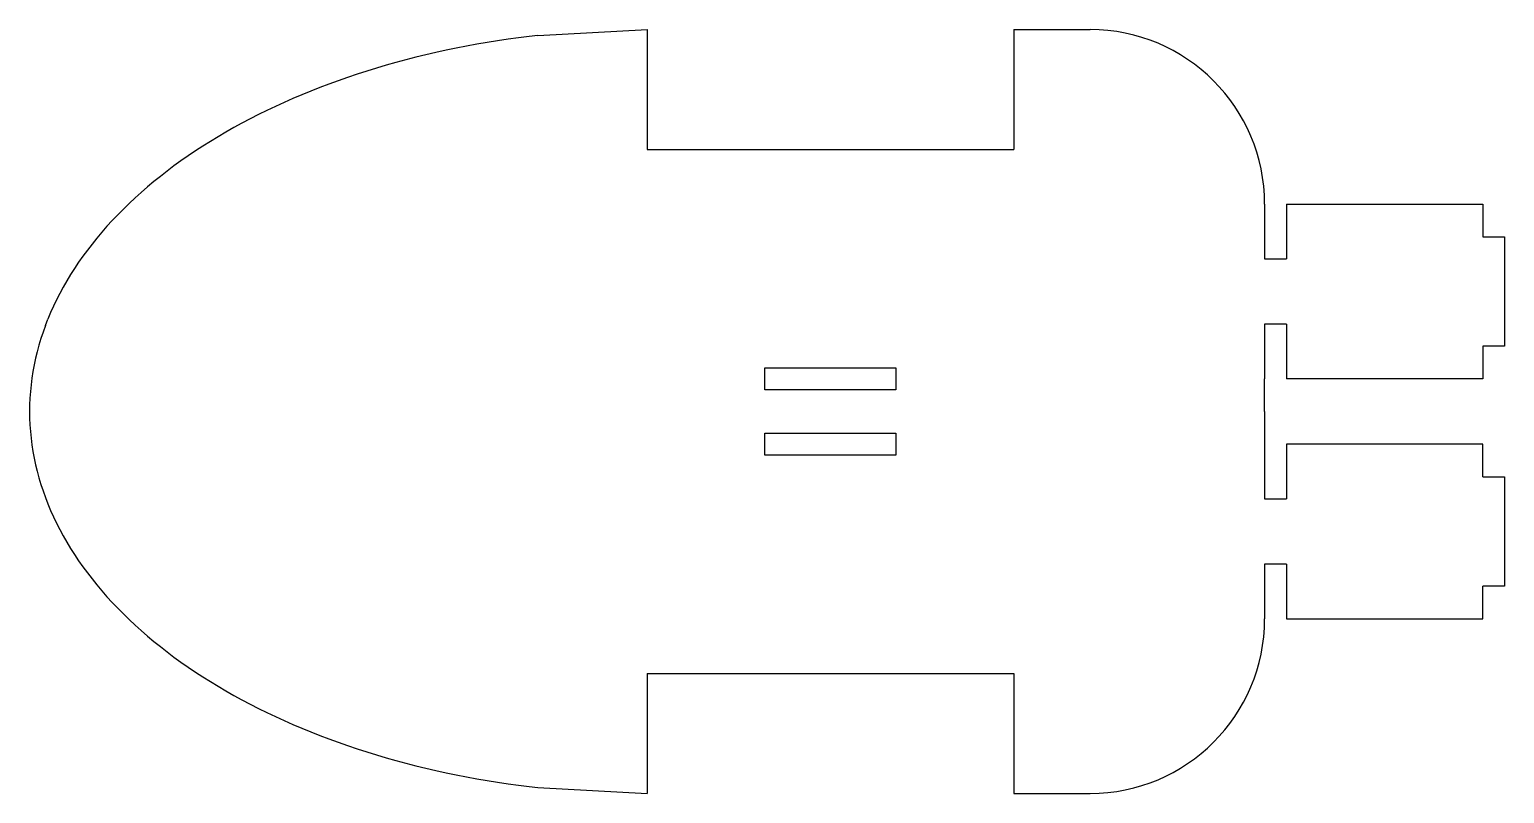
# Model space of a CAD drawing. Extents: x 0 to 67.6, y 0 to 35.
import ezdxf

# ---------------------------------------------------------------- set-up
doc = ezdxf.new("R2010")
doc.units = 0
doc.layers.add('Layer0', color=7, linetype='CONTINUOUS')

msp = doc.modelspace()

# ---------------------------------------------------------------- linework, layer by layer
at = {"layer": 'Layer0', "color": 8, "linetype": 'CONTINUOUS'}
for p, q in [((21.946, 34.551), (21.465, 34.48)), ((22.428, 34.618), (21.946, 34.551)), ((22.912, 34.678), (22.428, 34.618)), ((23.315, 34.725), (22.912, 34.678)), ((23.315, 34.725), (28.315, 35)), ((28.315, 35), (28.315, 29.5)), ((45.13, 35), (48.63, 35)), ((45.13, 35), (45.13, 29.5)), ((18.168, 33.838), (17.708, 33.726)), ((18.631, 33.945), (18.168, 33.838)), ((19.097, 34.047), (18.631, 33.945)), ((19.565, 34.143), (19.097, 34.047)), ((20.036, 34.235), (19.565, 34.143)), ((20.51, 34.322), (20.036, 34.235)), ((20.987, 34.404), (20.51, 34.322)), ((21.465, 34.48), (20.987, 34.404)), ((15.903, 33.229), (15.46, 33.093)), ((16.349, 33.36), (15.903, 33.229)), ((16.798, 33.487), (16.349, 33.36)), ((17.251, 33.609), (16.798, 33.487)), ((17.708, 33.726), (17.251, 33.609)), ((13.732, 32.5), (13.31, 32.341)), ((14.157, 32.655), (13.732, 32.5)), ((14.588, 32.806), (14.157, 32.655)), ((15.022, 32.952), (14.588, 32.806)), ((15.46, 33.093), (15.022, 32.952)), ((12.074, 31.835), (11.672, 31.658)), ((12.481, 32.008), (12.074, 31.835)), ((12.894, 32.177), (12.481, 32.008)), ((13.31, 32.341), (12.894, 32.177)), ((10.883, 31.29), (10.496, 31.1)), ((11.275, 31.476), (10.883, 31.29)), ((11.672, 31.658), (11.275, 31.476)), ((9.369, 30.505), (9.004, 30.299)), ((9.739, 30.707), (9.369, 30.505)), ((10.114, 30.906), (9.739, 30.707)), ((10.496, 31.1), (10.114, 30.906)), ((8.293, 29.874), (7.947, 29.657)), ((8.646, 30.088), (8.293, 29.874)), ((9.004, 30.299), (8.646, 30.088)), ((7.273, 29.21), (6.945, 28.981)), ((7.607, 29.435), (7.273, 29.21)), ((7.947, 29.657), (7.607, 29.435)), ((28.315, 29.5), (45.13, 29.5)), ((6.31, 28.513), (6.002, 28.274)), ((6.624, 28.749), (6.31, 28.513)), ((6.945, 28.981), (6.624, 28.749)), ((5.408, 27.786), (5.121, 27.538)), ((5.702, 28.032), (5.408, 27.786)), ((6.002, 28.274), (5.702, 28.032)), ((4.841, 27.286), (4.568, 27.031)), ((5.121, 27.538), (4.841, 27.286)), ((4.044, 26.513), (3.793, 26.25)), ((4.303, 26.774), (4.044, 26.513)), ((4.568, 27.031), (4.303, 26.774)), ((56.63, 27), (56.63, 24.5)), ((57.63, 27), (66.63, 27)), ((57.63, 27), (57.63, 24.5)), ((66.63, 27), (66.63, 25.5)), ((3.314, 25.716), (3.086, 25.445)), ((3.55, 25.984), (3.314, 25.716)), ((3.793, 26.25), (3.55, 25.984)), ((2.866, 25.171), (2.653, 24.896)), ((3.086, 25.445), (2.866, 25.171)), ((66.63, 25.5), (67.63, 25.5)), ((67.63, 25.5), (67.63, 20.5)), ((2.448, 24.618), (2.251, 24.338)), ((2.653, 24.896), (2.448, 24.618)), ((56.63, 24.5), (57.63, 24.5)), ((1.881, 23.771), (1.708, 23.485)), ((2.062, 24.056), (1.881, 23.771)), ((2.251, 24.338), (2.062, 24.056)), ((1.543, 23.197), (1.386, 22.908)), ((1.708, 23.485), (1.543, 23.197)), ((1.097, 22.324), (0.965, 22.029)), ((1.237, 22.617), (1.097, 22.324)), ((1.386, 22.908), (1.237, 22.617)), ((0.726, 21.437), (0.841, 21.734)), ((0.965, 22.029), (0.841, 21.734)), ((0.619, 21.138), (0.52, 20.839)), ((0.726, 21.437), (0.619, 21.138)), ((57.63, 21.5), (56.63, 21.5)), ((56.63, 21.5), (56.63, 19)), ((57.63, 21.5), (57.63, 19)), ((0.43, 20.539), (0.349, 20.238)), ((0.52, 20.839), (0.43, 20.539)), ((67.63, 20.5), (66.63, 20.5)), ((66.63, 20.5), (66.63, 19)), ((0.211, 19.633), (0.155, 19.329)), ((0.276, 19.936), (0.211, 19.633)), ((0.349, 20.238), (0.276, 19.936)), ((0.108, 19.025), (0.069, 18.721)), ((0.155, 19.329), (0.108, 19.025)), ((33.722, 19.5), (39.722, 19.5)), ((33.722, 18.5), (33.722, 19.5)), ((39.722, 19.5), (39.722, 18.5)), ((56.63, 17.5), (56.63, 19)), ((66.63, 19), (57.63, 19)), ((0.039, 18.416), (0.017, 18.111)), ((0.069, 18.721), (0.039, 18.416)), ((39.722, 18.5), (33.722, 18.5)), ((0.004, 17.805), (0, 17.5)), ((0.017, 18.111), (0.004, 17.805)), ((0, 17.5), (0.004, 17.195)), ((0.004, 17.195), (0.017, 16.889)), ((56.63, 17.5), (56.63, 16)), ((0.017, 16.889), (0.039, 16.584)), ((0.039, 16.584), (0.069, 16.279)), ((0.069, 16.279), (0.108, 15.975)), ((33.722, 16.5), (39.722, 16.5)), ((33.722, 15.5), (33.722, 16.5)), ((39.722, 16.5), (39.722, 15.5)), ((0.108, 15.975), (0.155, 15.671)), ((0.155, 15.671), (0.211, 15.367)), ((56.63, 16), (56.63, 13.5)), ((66.63, 16), (57.63, 16)), ((57.63, 16), (57.63, 13.5)), ((66.63, 14.5), (66.63, 16)), ((0.211, 15.367), (0.276, 15.064)), ((0.276, 15.064), (0.349, 14.762)), ((39.722, 15.5), (33.722, 15.5)), ((0.349, 14.762), (0.43, 14.461)), ((0.43, 14.461), (0.52, 14.161)), ((66.63, 14.5), (67.63, 14.5)), ((67.63, 14.5), (67.63, 9.5)), ((0.52, 14.161), (0.619, 13.862)), ((0.619, 13.862), (0.726, 13.563)), ((0.726, 13.563), (0.841, 13.266)), ((0.841, 13.266), (0.965, 12.971)), ((0.965, 12.971), (1.097, 12.676)), ((56.63, 13.5), (57.63, 13.5)), ((1.097, 12.676), (1.237, 12.383)), ((1.237, 12.383), (1.386, 12.092)), ((1.386, 12.092), (1.543, 11.803)), ((1.543, 11.803), (1.708, 11.515)), ((1.708, 11.515), (1.881, 11.229)), ((1.881, 11.229), (2.062, 10.944)), ((2.062, 10.944), (2.251, 10.662)), ((2.251, 10.662), (2.448, 10.382)), ((2.448, 10.382), (2.653, 10.104)), ((57.63, 10.5), (56.63, 10.5)), ((56.63, 10.5), (56.63, 8)), ((57.63, 10.5), (57.63, 8)), ((2.653, 10.104), (2.866, 9.829)), ((2.866, 9.829), (3.086, 9.555)), ((3.086, 9.555), (3.314, 9.284)), ((66.63, 8), (66.63, 9.5)), ((67.63, 9.5), (66.63, 9.5)), ((3.314, 9.284), (3.55, 9.016)), ((3.55, 9.016), (3.793, 8.75)), ((3.793, 8.75), (4.044, 8.487)), ((4.044, 8.487), (4.303, 8.226)), ((4.303, 8.226), (4.568, 7.969)), ((4.568, 7.969), (4.841, 7.714)), ((4.841, 7.714), (5.121, 7.462)), ((5.121, 7.462), (5.408, 7.214)), ((57.63, 8), (66.63, 8)), ((5.408, 7.214), (5.702, 6.968)), ((5.702, 6.968), (6.002, 6.726)), ((6.002, 6.726), (6.31, 6.487)), ((6.31, 6.487), (6.624, 6.251)), ((6.624, 6.251), (6.945, 6.019)), ((6.945, 6.019), (7.273, 5.79)), ((7.273, 5.79), (7.607, 5.565)), ((7.607, 5.565), (7.947, 5.343)), ((28.315, 5.5), (28.315, 0)), ((28.315, 5.5), (45.13, 5.5)), ((45.13, 5.5), (45.13, 0)), ((7.947, 5.343), (8.293, 5.126)), ((8.293, 5.126), (8.646, 4.912)), ((8.646, 4.912), (9.004, 4.701)), ((9.004, 4.701), (9.369, 4.495)), ((9.369, 4.495), (9.739, 4.293)), ((9.739, 4.293), (10.114, 4.094)), ((10.114, 4.094), (10.496, 3.9)), ((10.496, 3.9), (10.883, 3.71)), ((10.883, 3.71), (11.275, 3.524)), ((11.275, 3.524), (11.672, 3.342)), ((11.672, 3.342), (12.074, 3.165)), ((12.074, 3.165), (12.481, 2.992)), ((12.481, 2.992), (12.894, 2.823)), ((12.894, 2.823), (13.31, 2.659)), ((13.31, 2.659), (13.732, 2.5)), ((13.732, 2.5), (14.157, 2.345)), ((14.157, 2.345), (14.588, 2.194)), ((14.588, 2.194), (15.022, 2.048)), ((15.022, 2.048), (15.46, 1.907)), ((15.46, 1.907), (15.903, 1.771)), ((15.903, 1.771), (16.349, 1.64)), ((16.349, 1.64), (16.798, 1.513)), ((16.798, 1.513), (17.251, 1.391)), ((17.251, 1.391), (17.708, 1.274)), ((17.708, 1.274), (18.168, 1.162)), ((18.168, 1.162), (18.631, 1.055)), ((18.631, 1.055), (19.097, 0.953)), ((19.097, 0.953), (19.565, 0.857)), ((19.565, 0.857), (20.036, 0.765)), ((20.036, 0.765), (20.51, 0.678)), ((20.51, 0.678), (20.987, 0.596)), ((20.987, 0.596), (21.465, 0.52)), ((21.465, 0.52), (21.946, 0.449)), ((21.946, 0.449), (22.428, 0.382)), ((22.428, 0.382), (22.912, 0.322)), ((22.912, 0.322), (23.315, 0.275)), ((23.315, 0.275), (28.315, 0)), ((45.13, 0), (48.63, 0))]:
    msp.add_line(p, q, dxfattribs=at)
for centre, start, end in [((48.63, 27), 0, 90), ((48.63, 8), -90, 0)]:
    msp.add_arc(centre, 8, start, end, dxfattribs=at)

doc.saveas('drawing.dxf')
